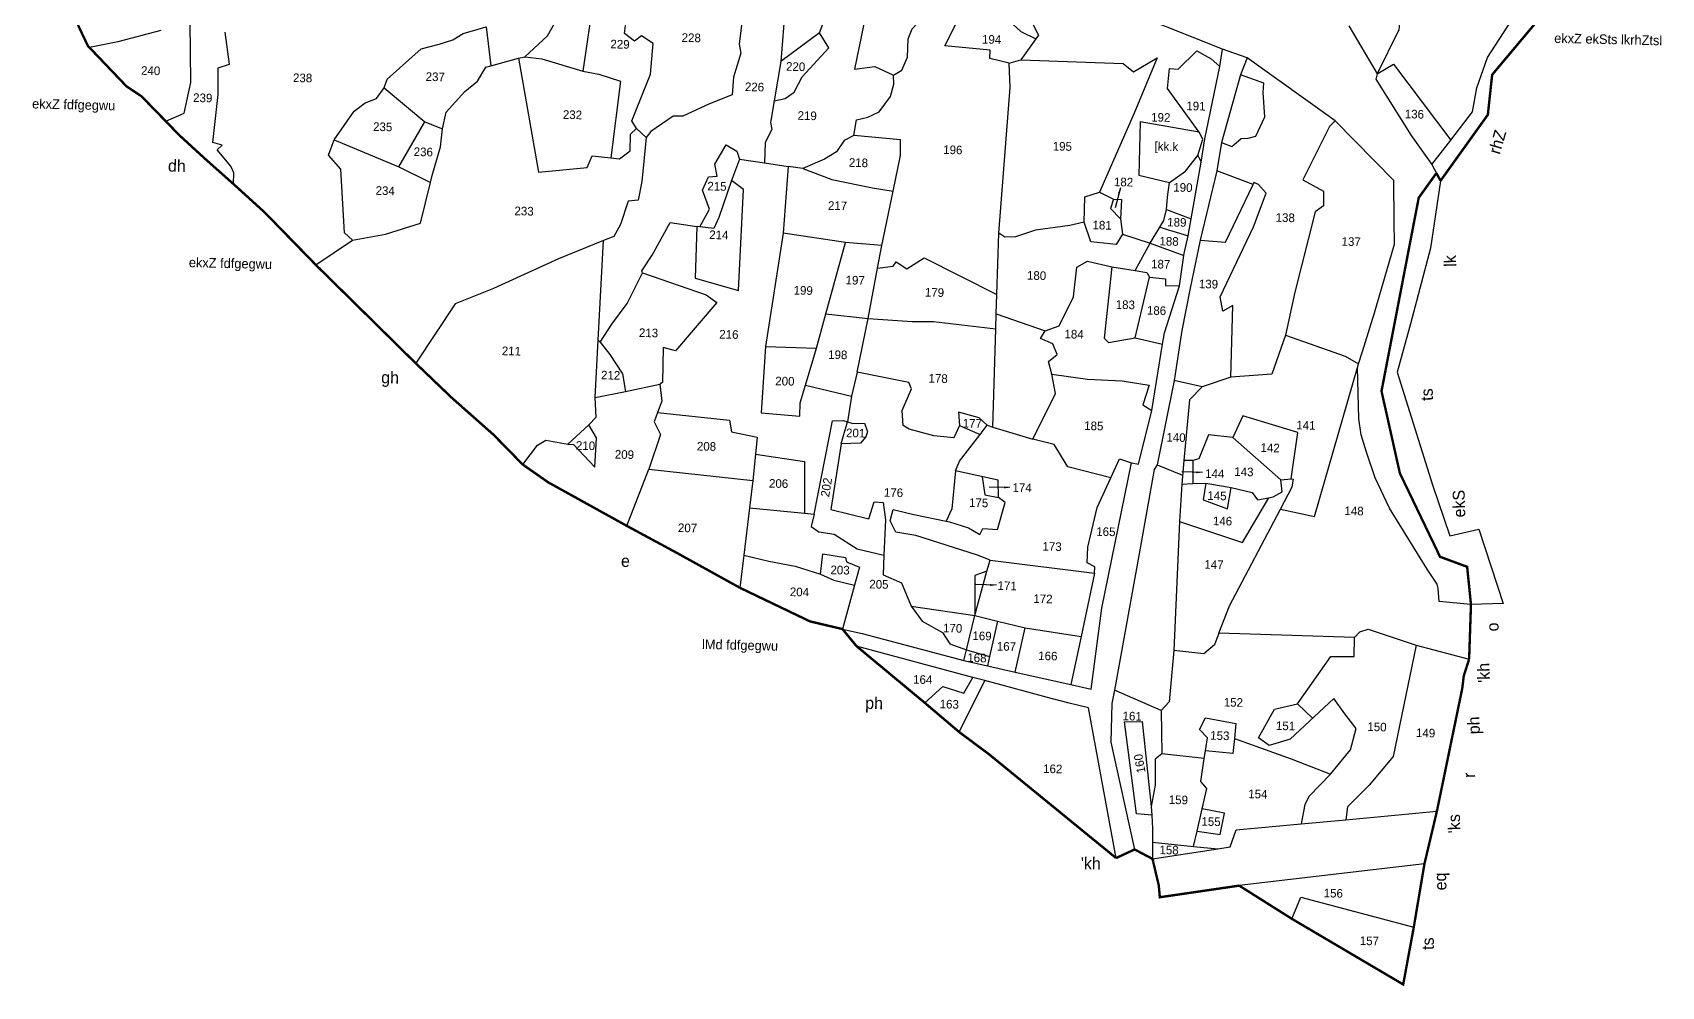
# Model space of a CAD drawing. Header units: feet. Extents: x 275707 to 617069, y 187394 to 2073741.
# Drawn here: x 275775 to 277169, y 2071709 to 2072525 of the extents above; entities that cross this region are included whole.
import ezdxf
from ezdxf.enums import TextEntityAlignment as Align

# ---------------------------------------------------------------- set-up
doc = ezdxf.new("R2010")
doc.units = ezdxf.units.FT
doc.header["$LTSCALE"] = 0.3
doc.header["$MEASUREMENT"] = 0
doc.linetypes.add('DASHDOT', pattern=[1, 0.5, -0.25, 0, -0.25])
for name, color, linetype in [('OFF', 1, 'Continuous'), ('POLY_PARCEL', 6, 'Continuous'), ('POLY_ROAD', 30, 'Continuous'), ('POLY_WATER', 4, 'Continuous'), ('SYM_ARROW', 1, 'Continuous'), ('TEXT_MAPIN', 7, 'Continuous'), ('TEXT_MAPOUT', 7, 'Continuous'), ('TEXT_PARCEL', 7, 'Continuous'), ('V_BOUND_LINE', 7, 'Continuous'), ('V_BOUND_STREAM_LINE', 7, 'DASHDOT')]:
    doc.layers.add(name, color=color, linetype=linetype)
doc.styles.get("Standard").update_dxf_attribs({"font": 'simplex.shx'})
doc.styles.add('TEXT_MAP', font='', dxfattribs={"height": 1.8})
doc.styles.get('TEXT_MAP').set_extended_font_data('Kruti Dev 050')
doc.dimstyles.get("Standard").update_dxf_attribs({"dimtxt": 0.18, "dimasz": 0.18, "dimexe": 0.18, "dimexo": 0.0625, "dimgap": 0.09, "dimtad": 0, "dimtih": 1, "dimtoh": 1, "dimdec": 4, "dimzin": 0, "dimdsep": 46, "dimtxsty": 'Standard', "dimcen": 0.09, "dimadec": 0, "dimazin": 0, "dimtfac": 1, "dimtdec": 4, "dimtofl": 0, "dimtmove": 0, "dimatfit": 3, "dimfxl": 0, "dimtolj": 1, "dimtzin": 0, "dimarcsym": 0})

# ---------------------------------------------------------------- blocks, each defined once
blk = doc.blocks.new('TEXTARROW')
blk.add_leader([(0.04, -0.01), (8.68, -0.01)], dimstyle='Standard', override={"dimtxt": 2.5, "dimasz": 2.5, "dimexe": 1.25, "dimexo": 0.625, "dimgap": 0.625, "dimtad": 1, "dimtih": 0, "dimtoh": 0, "dimzin": 8, "dimcen": 2.5, "dimtofl": 1})
blk = doc.blocks.new('m')
at = {"layer": 'OFF'}
for points in [[(276487.43, 2072791.29), (276488.46, 2072789.51)], [(276499.04, 2072715.28), (276504.49, 2072699.86)]]:
    blk.add_lwpolyline(points, dxfattribs=at)
at = {"layer": 'POLY_PARCEL'}
for points in [[(276497.69, 2072859.84), (276496.09, 2072857.24), (276480, 2072820.71), (276479.89, 2072819.25), (276475.57, 2072809.96)], [(276313.18, 2072836.19), (276309.51, 2072806.69)], [(276344.26, 2072832.38), (276343.3, 2072825.54), (276342.08, 2072813.08), (276342.45, 2072811.21), (276341.01, 2072806.18)], [(276352.87, 2072834.51), (276352.91, 2072830.4), (276351.47, 2072821.13), (276350.83, 2072809.65)], [(276358.77, 2072815.83), (276363.04, 2072827.84), (276369.64, 2072826.83), (276366.29, 2072808.43), (276370.55, 2072809.07), (276374.46, 2072807.35)], [(276404.08, 2072825.83), (276403.09, 2072819.22), (276404.62, 2072816.45), (276404.07, 2072815.65)], [(276374.46, 2072807.35), (276376.16, 2072808.47), (276377.33, 2072811.19), (276377.39, 2072815.07), (276378.19, 2072817.13), (276381.33, 2072820.7), (276382.6, 2072821.67)], [(276297.34, 2072809.45), (276301.93, 2072813.89), (276303.67, 2072817.2), (276303.58, 2072818.88)], [(276398.63, 2072810.46), (276394.53, 2072811.35), (276394.6, 2072813.03), (276385.04, 2072813.76), (276387.81, 2072819.45)], [(276387.81, 2072819.45), (276392.05, 2072820.1), (276396.86, 2072819.67), (276398.47, 2072819.23), (276400.88, 2072817.11), (276404.07, 2072815.65)], [(276222.53, 2072794.26), (276226.38, 2072796.04), (276227.6, 2072802.46), (276227.14, 2072815.07)], [(276268.03, 2072802.27), (276268.62, 2072804.07), (276275.57, 2072810.6), (276279.32, 2072811.66), (276282.2, 2072812.62), (276284.31, 2072814.03), (276289.11, 2072815.54), (276290.27, 2072807.41)], [(276320.97, 2072794.98), (276320, 2072796.6), (276323.64, 2072806.43), (276324.07, 2072812.84), (276321.6, 2072814.35), (276320.16, 2072813.2), (276318.05, 2072814.75), (276318.22, 2072816.48)], [(276349.63, 2072801.46), (276351.95, 2072801.98), (276353.76, 2072803.31), (276355.41, 2072806.56), (276360.85, 2072812.79), (276358.77, 2072815.83)], [(276358.77, 2072815.83), (276350.83, 2072809.65)], [(276404.07, 2072815.65), (276401.04, 2072811.2)], [(276221.08, 2072813.17), (276212.13, 2072810.57), (276206.22, 2072809.29)], [(276237, 2072781.44), (276237.02, 2072783.81), (276236.38, 2072785.16), (276233.4, 2072788.48), (276234.45, 2072789.53), (276232.46, 2072790), (276233.4, 2072800.1), (276233.28, 2072805.62), (276235.61, 2072806.44), (276234.54, 2072813.15)], [(276398.63, 2072810.46), (276401.04, 2072811.2)], [(276401.04, 2072811.2), (276422.44, 2072810.9), (276424.63, 2072809.23), (276429.52, 2072812.29), (276424.99, 2072800.61), (276418.12, 2072783.93)], [(276438.66, 2072796.93), (276431.83, 2072805.91), (276432.18, 2072810.13), (276433.97, 2072809.98), (276437.75, 2072813.92), (276440.78, 2072812.33), (276442.64, 2072810.76)], [(276475.57, 2072809.96), (276478.95, 2072812.06), (276491.28, 2072796.48)], [(276290.27, 2072807.41), (276296, 2072809.13)], [(276296, 2072809.13), (276297.34, 2072809.45)], [(276296, 2072809.13), (276300.72, 2072785.42), (276310.9, 2072786.63), (276311.89, 2072789.09), (276315.77, 2072788.73)], [(276297.34, 2072809.45), (276300.87, 2072809.1), (276309.51, 2072806.69)], [(276350.83, 2072809.65), (276349.63, 2072801.46)], [(276397.24, 2072774.89), (276398.92, 2072805.35), (276398.63, 2072810.46)], [(276443.41, 2072794.88), (276445.54, 2072794.08), (276447.47, 2072795.84), (276448.91, 2072795.9), (276450.51, 2072796.34), (276452.28, 2072800.48), (276451.83, 2072805.56), (276451.94, 2072807.49), (276447.05, 2072809.1)], [(276280.45, 2072793.98), (276281.15, 2072797.48), (276284.95, 2072801.92), (276287.51, 2072804.08), (276289.17, 2072807.08), (276290.27, 2072807.41)], [(276309.51, 2072806.69), (276312.86, 2072806.16), (276317.45, 2072804.81), (276315.77, 2072788.73)], [(276341.01, 2072806.18), (276340.85, 2072802.5), (276336.16, 2072800.48), (276330.62, 2072797.76), (276328.59, 2072797.76), (276324.01, 2072794.4), (276323.07, 2072793.12)], [(276366.5, 2072794.58), (276366.99, 2072797.86), (276369.34, 2072798.46), (276371.63, 2072799.63), (276373.98, 2072802.93), (276374.56, 2072805.49), (276374.46, 2072807.35)], [(276257.84, 2072791.13), (276261.92, 2072797.24), (276264.14, 2072799.04), (276266.48, 2072800), (276268.03, 2072802.27)], [(276268.03, 2072802.27), (276276.72, 2072795.38)], [(276349.63, 2072801.46), (276348.96, 2072796.92), (276349.28, 2072795.43), (276348, 2072792.71), (276347.92, 2072788.45)], [(276438.66, 2072796.93), (276426.27, 2072798.82), (276426.27, 2072787.67), (276432.73, 2072786.26)], [(276467.07, 2072799.98), (276465.91, 2072798.73), (276460.58, 2072787.49), (276464.94, 2072785.23), (276465, 2072782.13), (276463.29, 2072780.87), (276459.41, 2072763.94), (276457.7, 2072754.94)], [(276271.51, 2072785.86), (276276.72, 2072795.38)], [(276276.72, 2072795.38), (276280.45, 2072793.98)], [(276278.19, 2072782.68), (276278.52, 2072784.18), (276280.1, 2072790.19), (276280.45, 2072793.98)], [(276315.77, 2072788.73), (276317.56, 2072788.56), (276319.8, 2072790.32), (276319.8, 2072793.76), (276320.97, 2072794.98)], [(276320.97, 2072794.98), (276323.07, 2072793.12)], [(276366.5, 2072794.58), (276364.46, 2072793.45), (276362.9, 2072791.06), (276360.43, 2072789.5), (276355.99, 2072787.46)], [(276374.97, 2072783.15), (276376.32, 2072790.63), (276376.24, 2072793.88), (276366.5, 2072794.58)], [(276438.46, 2072792.07), (276439.43, 2072795.5)], [(276439.43, 2072795.5), (276438.66, 2072796.93)], [(276262.16, 2072770.31), (276260.48, 2072771.78), (276259.4, 2072785.08), (276256.7, 2072787.96), (276257.84, 2072791.13)], [(276257.84, 2072791.13), (276271.51, 2072785.86)], [(276323.07, 2072793.12), (276322.37, 2072783.92), (276321.67, 2072780.01), (276319.62, 2072779.78), (276318.1, 2072774.88), (276316.76, 2072772.31), (276314.64, 2072771.39)], [(276334.75, 2072774.75), (276336.67, 2072778.49), (276335.12, 2072782.44), (276336.32, 2072785.26), (276338.08, 2072785.4), (276337.52, 2072787.94), (276339.85, 2072792.03), (276342.11, 2072790.76), (276342.67, 2072789.07)], [(276432.73, 2072786.26), (276435.98, 2072788.7), (276438.46, 2072792.07)], [(276438.46, 2072792.07), (276439.21, 2072790.7)], [(276342.67, 2072789.07), (276341.12, 2072784.55)], [(276342.67, 2072789.07), (276347.92, 2072788.45)], [(276347.92, 2072788.45), (276352.86, 2072787.81)], [(276352.86, 2072787.81), (276352.16, 2072773.85)], [(276355.99, 2072787.46), (276352.86, 2072787.81)], [(276355.99, 2072787.46), (276362.06, 2072785.27), (276370.6, 2072783.72), (276374.97, 2072783.15)], [(276450.18, 2072786.24), (276442.57, 2072788.93)], [(276271.51, 2072785.86), (276278.19, 2072782.68)], [(276334.06, 2072774.82), (276333.99, 2072764.02), (276343.1, 2072761.62), (276343.66, 2072782.72), (276341.12, 2072784.55)], [(276341.12, 2072784.55), (276338.65, 2072776.79), (276337.66, 2072774.46), (276334.75, 2072774.75)], [(276415.06, 2072777.59), (276415.06, 2072782.84), (276418.12, 2072783.93)], [(276418.12, 2072783.93), (276421.05, 2072782.55)], [(276432.23, 2072780.62), (276432.35, 2072783.18), (276432.73, 2072786.26)], [(276439.41, 2072774.39), (276444.71, 2072774.05), (276450.18, 2072786.24)], [(276446.48, 2072745.85), (276446.53, 2072760.89), (276444.48, 2072759.62), (276443.82, 2072762.65), (276450.46, 2072777.42), (276452.94, 2072784.49), (276451.29, 2072786.31)], [(276451.29, 2072786.31), (276450.35, 2072786.7), (276450.18, 2072786.24)], [(276262.16, 2072770.31), (276269.05, 2072771.71), (276276.29, 2072774.16), (276278.19, 2072782.68)], [(276372.85, 2072771.75), (276374.97, 2072783.15)], [(276421.05, 2072782.55), (276420.48, 2072780.53), (276422.65, 2072778.46)], [(276421.05, 2072782.55), (276422.72, 2072782.48), (276422.65, 2072778.46)], [(276430.86, 2072776.88), (276431.68, 2072778.31), (276432.23, 2072780.62)], [(276432.23, 2072780.62), (276437.37, 2072778.76)], [(276415.06, 2072777.59), (276412.06, 2072776.78), (276404.91, 2072775.69), (276400.75, 2072774.16), (276398.56, 2072774.08), (276397.24, 2072774.89)], [(276423.09, 2072775.25), (276421.85, 2072773.06), (276416.52, 2072773.5), (276415.06, 2072777.59)], [(276422.65, 2072778.46), (276423.09, 2072775.25)], [(276322.93, 2072764.83), (276322.77, 2072765.29), (276324.88, 2072768.61), (276328.48, 2072775.52), (276334.06, 2072774.82)], [(276334.75, 2072774.75), (276334.06, 2072774.82)], [(276352.16, 2072773.85), (276349.05, 2072750.04)], [(276365.22, 2072772.19), (276352.16, 2072773.85)], [(276397.12, 2072762.05), (276397.24, 2072774.89)], [(276423.09, 2072775.25), (276428.93, 2072773.53)], [(276425.92, 2072767.7), (276428.93, 2072773.53)], [(276428.93, 2072773.53), (276430.86, 2072776.88)], [(276428.93, 2072773.53), (276436.06, 2072771.05)], [(276430.86, 2072776.88), (276436.84, 2072775.23)], [(276254.63, 2072764.92), (276262.16, 2072770.31)], [(276314.64, 2072771.39), (276305.35, 2072767.38), (276291.86, 2072760.84), (276283.92, 2072757.46), (276275.97, 2072744.86)], [(276314.03, 2072750.58), (276314.64, 2072771.39)], [(276361.5, 2072757.19), (276365.22, 2072772.19)], [(276372.85, 2072771.75), (276365.22, 2072772.19)], [(276372.08, 2072766.97), (276372.85, 2072771.75)], [(276370.38, 2072756.37), (276372.08, 2072766.97)], [(276372.08, 2072766.97), (276375.33, 2072767.43), (276375.93, 2072768.4), (276378.22, 2072766.95), (276381.77, 2072769.36), (276397.12, 2072762.05)], [(276407.45, 2072754.64), (276410.34, 2072755.76), (276413.15, 2072761.91), (276413.74, 2072768.13), (276415.91, 2072769.44), (276421.08, 2072768.4)], [(276421.08, 2072768.4), (276419.77, 2072753.4), (276420.69, 2072752.55), (276426.26, 2072753.66)], [(276421.08, 2072768.4), (276425.92, 2072767.7)], [(276425.92, 2072767.7), (276428.42, 2072767.35), (276428.95, 2072766.37)], [(276314.4, 2072750.15), (276316.82, 2072753.97), (276319.86, 2072758.35), (276322.93, 2072764.83)], [(276322.93, 2072764.83), (276336.38, 2072760.53), (276338.63, 2072758.98), (276330.23, 2072748.68), (276327.62, 2072749.32), (276327.69, 2072742.05), (276327.14, 2072741.69)], [(276426.26, 2072753.66), (276428.95, 2072766.37)], [(276428.95, 2072766.37), (276432.35, 2072766.1), (276432.35, 2072764.73), (276435.28, 2072764.75)], [(276397.09, 2072757.99), (276397.12, 2072762.05)], [(276359.7, 2072749.93), (276361.5, 2072757.19)], [(276361.5, 2072757.19), (276370.38, 2072756.37)], [(276397.07, 2072754.86), (276397.09, 2072757.99)], [(276397.09, 2072757.99), (276407.45, 2072754.64)], [(276368.33, 2072745.12), (276370.38, 2072756.37)], [(276370.38, 2072756.37), (276379.54, 2072756.01), (276384, 2072756.07), (276397.07, 2072754.86)], [(276396.92, 2072734.32), (276397.07, 2072754.86)], [(276409.03, 2072745.64), (276408.24, 2072748.29), (276410.01, 2072749.8), (276409.09, 2072751.96), (276406.47, 2072753.07), (276407.45, 2072754.64)], [(276426.26, 2072753.66), (276431.98, 2072752.44)], [(276457.7, 2072754.94), (276455.04, 2072746.73), (276446.48, 2072745.85)], [(276457.7, 2072754.94), (276470.23, 2072750.82), (276473.06, 2072749.27)], [(276313.68, 2072738.6), (276314.03, 2072750.58)], [(276314.03, 2072750.58), (276314.4, 2072750.15)], [(276314.4, 2072750.15), (276316.54, 2072747.62), (276319.22, 2072743.67), (276319.98, 2072739.98)], [(276349.05, 2072750.04), (276348.41, 2072736.17), (276356.53, 2072735.68), (276356.53, 2072738.43), (276357.55, 2072742.13)], [(276349.05, 2072750.04), (276359.7, 2072749.93)], [(276357.55, 2072742.13), (276359.7, 2072749.93)], [(276457.51, 2072718.52), (276464.64, 2072717.2), (276472.87, 2072748.53)], [(276368.33, 2072745.12), (276367.21, 2072740.06)], [(276389.98, 2072734.48), (276388.83, 2072731.89), (276384.68, 2072732.18), (276379.44, 2072733.44), (276378.18, 2072734.19), (276377.89, 2072737.35), (276379.73, 2072741.9), (276379.16, 2072743.22), (276368.33, 2072745.12)], [(276405.36, 2072731.95), (276409.88, 2072741.65), (276409.03, 2072745.64)], [(276409.03, 2072745.64), (276416.5, 2072744.79), (276423.77, 2072744.59), (276429.41, 2072743.81), (276428.16, 2072739.68), (276430.09, 2072738.57)], [(276440.52, 2072743.7), (276434.65, 2072744.94)], [(276440.52, 2072743.7), (276437.93, 2072740.97), (276437.04, 2072728.24)], [(276446.48, 2072745.85), (276440.52, 2072743.7)], [(276313.68, 2072738.6), (276319.98, 2072739.98)], [(276319.98, 2072739.98), (276327.14, 2072741.69)], [(276327.14, 2072741.69), (276327.58, 2072738.13), (276326.78, 2072735.71)], [(276357.55, 2072742.13), (276367.21, 2072740.06)], [(276367.21, 2072740.06), (276366.51, 2072734.7)], [(276312.49, 2072732.82), (276313.99, 2072734.48), (276313.68, 2072738.6)], [(276395.73, 2072734.65), (276394.01, 2072736.15), (276389.69, 2072737.24), (276389.98, 2072734.48)], [(276459.57, 2072724.91), (276460.76, 2072734.66), (276449.14, 2072737.83), (276447.14, 2072733.31)], [(276312.49, 2072732.82), (276308.19, 2072728.72)], [(276308.19, 2072728.72), (276309.35, 2072728.62), (276313.89, 2072724.04), (276314.1, 2072730.17), (276312.49, 2072732.82)], [(276326.78, 2072735.71), (276326.12, 2072733.75), (276327.48, 2072731.13), (276325.2, 2072723.88)], [(276326.78, 2072735.71), (276341.87, 2072734.48), (276342.34, 2072732.08), (276347.73, 2072731.09), (276347.46, 2072727.48)], [(276360.03, 2072715.26), (276363.38, 2072734.83), (276365.63, 2072734.93), (276366.51, 2072734.7)], [(276365.32, 2072730.07), (276366.51, 2072734.7)], [(276366.51, 2072734.7), (276367.62, 2072734.41), (276370.12, 2072734.51), (276370.75, 2072732.69), (276370.44, 2072731.64), (276369.34, 2072730.33), (276365.32, 2072730.07)], [(276389.34, 2072724.95), (276390.15, 2072727), (276394.32, 2072732.72)], [(276389.98, 2072734.48), (276394.32, 2072732.72)], [(276394.32, 2072732.72), (276395.73, 2072734.65)], [(276395.73, 2072734.65), (276396.92, 2072734.32)], [(276396.92, 2072734.32), (276405.36, 2072731.95)], [(276447.14, 2072733.31), (276442.05, 2072733.69), (276440.13, 2072728.64), (276438.95, 2072728.3)], [(276457.38, 2072724.69), (276447.14, 2072733.31)], [(276298.82, 2072724.22), (276301.81, 2072728.36), (276303.56, 2072729.41), (276308.19, 2072728.72)], [(276365.32, 2072730.07), (276363.49, 2072716.28), (276371.44, 2072714.51), (276372.48, 2072718.1), (276374.38, 2072718.01), (276374.94, 2072714.43), (276374.74, 2072706.99)], [(276421.86, 2072724.3), (276412.83, 2072726.39), (276409.88, 2072730.97), (276405.36, 2072731.95)], [(276347.46, 2072727.48), (276347.04, 2072721.99)], [(276347.46, 2072727.48), (276357.73, 2072726.22), (276357.98, 2072715.41)], [(276421.86, 2072724.3), (276423.57, 2072728.25), (276426.09, 2072727.47)], [(276431.5, 2072727.23), (276436.83, 2072725.17)], [(276437.04, 2072728.24), (276436.7, 2072723.31)], [(276438.95, 2072728.3), (276437.04, 2072728.24)], [(276438.95, 2072728.3), (276439.04, 2072723.46)], [(276320.9, 2072711.89), (276325.2, 2072723.88)], [(276325.2, 2072723.88), (276347.04, 2072721.99)], [(276389.34, 2072724.95), (276388.77, 2072717.01), (276387.67, 2072714.42)], [(276387.67, 2072714.42), (276388.31, 2072714.31), (276392.34, 2072713.1), (276394.75, 2072711.78), (276395.33, 2072713.05), (276398.38, 2072712.93), (276399.88, 2072718.63), (276398.44, 2072719.6), (276398.32, 2072723.23), (276389.34, 2072724.95)], [(276394.97, 2072723.87), (276395.58, 2072720.12), (276398.44, 2072719.6)], [(276418.92, 2072704.29), (276418.92, 2072705.59), (276417.35, 2072706.37), (276417.35, 2072709.65), (276419.12, 2072717.97), (276421.86, 2072724.3)], [(276436.7, 2072723.31), (276436.43, 2072715.49)], [(276436.7, 2072723.31), (276439.04, 2072723.46)], [(276439.04, 2072723.46), (276441.72, 2072723.64)], [(276441.72, 2072723.64), (276441.26, 2072720.11), (276446.41, 2072718.36), (276447.08, 2072722.86)], [(276441.72, 2072723.64), (276447.08, 2072722.86)], [(276447.08, 2072722.86), (276451.49, 2072721.86), (276452.62, 2072720.41), (276454.98, 2072720.83)], [(276454.98, 2072720.83), (276455.92, 2072721.07), (276457.77, 2072722.19), (276457.38, 2072724.69)], [(276457.38, 2072724.69), (276459.57, 2072724.91)], [(276457.51, 2072718.52), (276459.84, 2072723.29), (276460.06, 2072724.88)], [(276459.57, 2072724.91), (276460.06, 2072724.88)], [(276347.04, 2072721.99), (276346.48, 2072716.26)], [(276436.43, 2072715.49), (276449.71, 2072711.4), (276454.98, 2072720.83)], [(276346.48, 2072716.26), (276345.52, 2072706.35)], [(276346.48, 2072716.26), (276357.98, 2072715.41)], [(276396.99, 2072706.49), (276394.35, 2072707.47), (276381.34, 2072711.26), (276377.14, 2072711.89), (276375.93, 2072714.2), (276376.51, 2072716.61), (276380.82, 2072715.63), (276387.67, 2072714.42)], [(276445.16, 2072692.33), (276447.27, 2072698.12), (276457.51, 2072718.52)], [(276357.98, 2072715.41), (276360.03, 2072715.26)], [(276360.03, 2072715.26), (276359.45, 2072712.66), (276361.04, 2072711.57), (276364.26, 2072711.16), (276369.14, 2072708.24), (276374.74, 2072706.99)], [(276436.43, 2072715.49), (276435.83, 2072688.46)], [(276345.52, 2072706.35), (276344.85, 2072699.49)], [(276345.52, 2072706.35), (276350.77, 2072705.17), (276356.29, 2072704.26), (276361.62, 2072702.71)], [(276361.62, 2072702.71), (276361.99, 2072706.98), (276366.77, 2072706.34), (276366.96, 2072705.46), (276369.76, 2072704.41), (276368.77, 2072700.58)], [(276374.74, 2072706.99), (276374.69, 2072702.91), (276378.62, 2072701.3), (276380.7, 2072696.48)], [(276396.4, 2072704.13), (276396.99, 2072706.49)], [(276396.99, 2072706.49), (276418.92, 2072704.29)], [(276361.62, 2072702.71), (276364.41, 2072701.53), (276368.77, 2072700.58)], [(276396.4, 2072704.13), (276393.9, 2072703.22), (276394.07, 2072694.83)], [(276394.07, 2072694.83), (276396.4, 2072704.13)], [(276418.92, 2072704.29), (276416.4, 2072690.93)], [(276368.77, 2072700.58), (276366.47, 2072691.37)], [(276380.7, 2072696.48), (276394.07, 2072694.83)], [(276380.7, 2072696.48), (276383.09, 2072693.38), (276387.38, 2072691.12), (276388.98, 2072688.8), (276392.5, 2072687.63)], [(276392.5, 2072687.63), (276394.07, 2072694.83)], [(276394.07, 2072694.83), (276398.85, 2072693.79)], [(276398.85, 2072693.79), (276397.37, 2072686.33)], [(276398.85, 2072693.79), (276404.67, 2072692.53)], [(276402.79, 2072683.2), (276404.67, 2072692.53)], [(276404.67, 2072692.53), (276416.4, 2072690.93)], [(276445.16, 2072692.33), (276444.33, 2072689.87), (276442.16, 2072687.92), (276435.83, 2072688.46)], [(276473.58, 2072692.04), (276445.16, 2072692.33)], [(276469.2, 2072663.38), (276473.29, 2072668.57), (276474.38, 2072673.07), (276471.91, 2072676.05), (276469.51, 2072679.25), (276460.64, 2072670.53), (276456.27, 2072669.07), (276453.95, 2072670.67), (276457.22, 2072676.71), (276461.95, 2072677.94), (276468.71, 2072687.97), (276473.58, 2072688.12), (276473.58, 2072692.04)], [(276473.58, 2072692.04), (276474.67, 2072693.28), (276476.42, 2072693.86), (276486.48, 2072690.75)], [(276416.4, 2072690.93), (276414.46, 2072680.87)], [(276435.83, 2072688.46), (276435.16, 2072677.74), (276433.49, 2072675.85)], [(276486.48, 2072690.75), (276482.26, 2072667.39), (276477.32, 2072661.28), (276472.95, 2072656.63), (276472.63, 2072653.95)], [(276486.48, 2072690.75), (276497.64, 2072688.12)], [(276392.01, 2072685.35), (276392.5, 2072687.63)], [(276392.5, 2072687.63), (276397.37, 2072686.33)], [(276397.37, 2072686.33), (276396.98, 2072684.36)], [(276384.05, 2072676.34), (276387.71, 2072679.88), (276392.18, 2072678.55), (276393.94, 2072681.89)], [(276391.4, 2072670.39), (276396.46, 2072681.27)], [(276433.49, 2072675.85), (276423.64, 2072679.9)], [(276433.49, 2072675.85), (276433.85, 2072666.83)], [(276465.2, 2072675.02), (276461.95, 2072677.94)], [(276432.03, 2072653.94), (276428.83, 2072654.14), (276425.92, 2072673.33), (276429.55, 2072673.48), (276431.88, 2072655.74)], [(276442.95, 2072667.64), (276443.3, 2072670.42), (276441.63, 2072672.1), (276442.79, 2072674.57), (276449.19, 2072673.55), (276448.94, 2072670.36)], [(276448.94, 2072670.36), (276448.68, 2072667.23), (276442.95, 2072667.64)], [(276448.94, 2072670.36), (276460.91, 2072666.43), (276469.2, 2072663.38)], [(276433.85, 2072666.83), (276432.46, 2072665.7), (276432.61, 2072660.25), (276431.88, 2072655.74)], [(276442.75, 2072666.06), (276433.85, 2072666.83)], [(276442.57, 2072655.55), (276443.45, 2072659.81), (276442.14, 2072661.27), (276442.75, 2072666.06)], [(276442.75, 2072666.06), (276442.95, 2072667.64)], [(276469.2, 2072663.38), (276464.84, 2072658.72), (276463.96, 2072656.91), (276463.33, 2072652.88)], [(276431.88, 2072655.74), (276432.03, 2072653.94)], [(276441.59, 2072650.81), (276446.44, 2072650.22), (276447.24, 2072654.73), (276442.57, 2072655.55)], [(276441.59, 2072650.81), (276442.57, 2072655.55)], [(276432.03, 2072653.94), (276432.25, 2072651.16), (276432.31, 2072648.32)], [(276432.31, 2072648.32), (276432.4, 2072644.83)], [(276432.31, 2072648.32), (276440.94, 2072647.64)], [(276440.94, 2072647.64), (276441.59, 2072650.81)], [(276440.94, 2072647.64), (276445.98, 2072647.24)], [(276461.84, 2072632.97), (276463.57, 2072637.55), (276487.36, 2072631.84)]]:
    blk.add_lwpolyline(points, dxfattribs=at)
at = {"layer": 'POLY_ROAD'}
for points in [[(276491.28, 2072796.48), (276495.73, 2072802.48), (276496.49, 2072807.55), (276498.58, 2072813.93), (276503.45, 2072821.76), (276512.22, 2072840.91), (276511.99, 2072845.49), (276516.88, 2072854.82)], [(276442.64, 2072810.76), (276443.16, 2072814.36)], [(276448.37, 2072812.7), (276447.05, 2072809.1)], [(276439.21, 2072790.7), (276439.91, 2072795.56), (276442.64, 2072810.76)], [(276447.05, 2072809.1), (276443.41, 2072794.88)], [(276443.41, 2072794.88), (276442.57, 2072788.93)], [(276487.43, 2072791.29), (276491.28, 2072796.48)], [(276437.37, 2072778.76), (276439.21, 2072790.7)], [(276442.57, 2072788.93), (276439.41, 2072774.39)], [(276436.84, 2072775.23), (276437.37, 2072778.76)], [(276439.41, 2072774.39), (276437.52, 2072764.31), (276435.98, 2072755.42), (276434.65, 2072744.94)], [(276436.06, 2072771.05), (276436.12, 2072771.51), (276436.84, 2072775.23)], [(276435.28, 2072764.75), (276436.06, 2072771.05)], [(276431.98, 2072752.44), (276432.41, 2072754.86), (276435.28, 2072764.75)], [(276430.09, 2072738.57), (276431.98, 2072752.44)], [(276434.65, 2072744.94), (276431.5, 2072727.23), (276430.87, 2072726.25), (276428.34, 2072709.68), (276423.64, 2072679.9)], [(276426.09, 2072727.47), (276427.56, 2072727.26), (276430.09, 2072738.57)], [(276414.46, 2072680.87), (276418.73, 2072680.02), (276420.62, 2072696.96), (276426.09, 2072727.47)], [(276366.47, 2072691.37), (276370.64, 2072690.53), (276392.01, 2072685.35)], [(276393.94, 2072681.89), (276369.48, 2072687.88)], [(276392.01, 2072685.35), (276396.98, 2072684.36)], [(276396.46, 2072681.27), (276393.94, 2072681.89)], [(276396.98, 2072684.36), (276402.79, 2072683.2)], [(276402.79, 2072683.2), (276414.46, 2072680.87)], [(276424.79, 2072644.83), (276418.32, 2072676.06), (276414.25, 2072677), (276410.47, 2072677.84), (276396.46, 2072681.27)], [(276423.64, 2072679.9), (276423.15, 2072677.13), (276423.15, 2072669.01), (276428.62, 2072646.72)], [(276472.63, 2072653.95), (276491.63, 2072656.14)], [(276445.98, 2072647.24), (276448.55, 2072647.7), (276449.74, 2072651.34), (276463.33, 2072652.88)], [(276463.33, 2072652.88), (276472.63, 2072653.95)], [(276432.4, 2072644.83), (276445.98, 2072647.24)], [(276489.29, 2072645.14), (276450.66, 2072639.66), (276450.66, 2072639.66)]]:
    blk.add_lwpolyline(points, dxfattribs=at)
at = {"layer": 'POLY_WATER'}
for points in [[(276443.16, 2072814.36), (276424.9, 2072821.13), (276413.07, 2072823.33), (276404.08, 2072825.83)], [(276469.46, 2072819.9), (276475.57, 2072809.96)], [(276448.37, 2072812.7), (276443.16, 2072814.36)], [(276467.07, 2072799.98), (276448.37, 2072812.7)], [(276475.57, 2072809.96), (276475.31, 2072808.83), (276483.02, 2072797.26), (276487.43, 2072791.29)], [(276473.06, 2072749.27), (276473.85, 2072751.91), (276476.17, 2072760.03), (276480.06, 2072774.5), (276479.83, 2072779.37), (276479.6, 2072787.75), (276467.07, 2072799.98)], [(276489.36, 2072787.94), (276487.55, 2072773.8), (276483.78, 2072757.86), (276481.22, 2072747.73), (276489.17, 2072724.37), (276493.01, 2072713.77), (276499.04, 2072715.28)], [(276472.87, 2072748.53), (276473.06, 2072749.27)], [(276497.76, 2072699.53), (276491.09, 2072699.97), (276490.86, 2072702.7), (276490.57, 2072703.63), (276488.42, 2072706.7), (276480.25, 2072719.28), (276477.1, 2072725.56), (276475.19, 2072730.84), (276473.97, 2072734.43), (276473.39, 2072737.79), (276472.87, 2072748.53)], [(276504.49, 2072699.86), (276497.76, 2072699.53)]]:
    blk.add_lwpolyline(points, dxfattribs=at)
at = {"layer": 'V_BOUND_LINE', "const_width": 0.5}
for points in [[(276511.76, 2072825.48), (276499.64, 2072810.35), (276498.93, 2072801.97), (276489.36, 2072787.94)], [(276206.22, 2072809.29), (276205.92, 2072809.58), (276204.14, 2072813.09), (276199.27, 2072823.61), (276199.29, 2072824.36)], [(276222.53, 2072794.26), (276217.33, 2072799.35), (276214.17, 2072801.34), (276206.22, 2072809.29)], [(276237, 2072781.44), (276230.8, 2072786.7), (276225.43, 2072791.4), (276222.53, 2072794.26)], [(276254.63, 2072764.92), (276243.7, 2072775.63), (276237, 2072781.44)], [(276275.97, 2072744.86), (276254.63, 2072764.92)], [(276298.82, 2072724.22), (276292.57, 2072730.31), (276283.61, 2072737.88), (276275.97, 2072744.86)], [(276320.9, 2072711.89), (276304.27, 2072720.6), (276298.82, 2072724.22)], [(276344.85, 2072699.49), (276331.78, 2072706.33), (276320.9, 2072711.89)], [(276366.47, 2072691.37), (276359.66, 2072692.81), (276344.85, 2072699.49)], [(276497.76, 2072699.53), (276497.64, 2072688.12)], [(276369.48, 2072687.88), (276366.47, 2072691.37)], [(276497.64, 2072688.12), (276496.6, 2072684.57), (276496.34, 2072681.92), (276491.63, 2072656.14)], [(276384.05, 2072676.34), (276369.48, 2072687.88)], [(276391.4, 2072670.39), (276384.05, 2072676.34)], [(276424.79, 2072644.83), (276397.74, 2072665.89), (276391.4, 2072670.39)], [(276491.63, 2072656.14), (276489.29, 2072645.14)], [(276424.79, 2072644.83), (276428.62, 2072646.72)], [(276428.62, 2072646.72), (276432.4, 2072644.83)], [(276450.66, 2072639.66), (276434.12, 2072636.85), (276433.84, 2072639.32), (276432.4, 2072644.83)], [(276489.29, 2072645.14), (276487.36, 2072631.84)], [(276461.84, 2072632.97), (276450.66, 2072639.66)], [(276487.36, 2072631.84), (276485.42, 2072619.8), (276461.84, 2072632.97)]]:
    blk.add_lwpolyline(points, dxfattribs=at)
at = {"layer": 'V_BOUND_STREAM_LINE', "ltscale": 10, "const_width": 0.5, "flags": 128}
for points in [[(276488.46, 2072789.51), (276484.88, 2072784.29), (276478.03, 2072743.69), (276482.26, 2072726.63), (276491.07, 2072709.35), (276496.78, 2072707.39), (276497.76, 2072699.53)], [(276489.36, 2072787.94), (276488.46, 2072789.51)]]:
    blk.add_lwpolyline(points, dxfattribs=at)
at = {"layer": 'SYM_ARROW'}
for p, xscale, yscale, zscale, rotation in [((276422.46, 2072784.97), 0.4999999999999999, 0.4999999999999999, 0.4999999999999999, 256.998084587133), ((276441.01, 2072725.83), 0.5, 0.5, 0.5, 180), ((276400.81, 2072721.74), 0.5, 0.5, 0.5, 180), ((276398.47, 2072701.29), 0.5, 0.5, 0.5, 180)]:
    blk.add_blockref('TEXTARROW', p, dxfattribs=dict(at, xscale=xscale, yscale=yscale, zscale=zscale, rotation=rotation))
at = {"layer": 'TEXT_MAPIN', "style": 'TEXT_MAP'}
blk.add_text('[kk.k', height=1.8, dxfattribs=at).set_placement((276429.4, 2072792.89))
at = {"layer": 'TEXT_MAPOUT', "style": 'TEXT_MAP'}
for s, height, p in [('ekxZ ekSts lkrhZtsl', 2, (276512.44, 2072817.31)), ('ekxZ fdfgegwu', 2, (276194.52, 2072796.27)), ('dh', 2.5, (276223.23, 2072783.73)), ('ekxZ fdfgegwu', 2, (276228.06, 2072763.86)), ('gh', 2.5, (276268.83, 2072740.52)), ('e', 2.5, (276319.85, 2072703.31)), ('lMd fdfgegwu', 2, (276337.19, 2072686.53)), ('ph', 2.5, (276371.59, 2072674.8)), ("'kh", 2.5, (276417.44, 2072642.35))]:
    blk.add_text(s, height=height, dxfattribs=at).set_placement(p)
for s, rotation, p in [('rhZ', 75.0641, (276501.62, 2072793.59)), ('lk', 92.9387, (276493.06, 2072770.07)), ('ts', 92.9387, (276488.84, 2072741.95)), ('ekS', 92.9387, (276496.16, 2072717.73)), ('o', 92.9387, (276503.68, 2072694.06)), ("'kh", 92.9387, (276502.09, 2072683.29)), ('ph', 92.9387, (276500.26, 2072672.48)), ('r', 92.9387, (276499.48, 2072663.36)), ("'ks", 92.9387, (276496.65, 2072651.71)), ('eq', 92.9387, (276494.02, 2072639.7)), ('ts', 92.9387, (276491.7, 2072627.2))]:
    blk.add_text(s, height=2.5, rotation=rotation, dxfattribs=at).set_placement(p)
at = {"layer": 'TEXT_PARCEL', "style": 'TEXT_MAP'}
for s, p in [('228', (276332.01, 2072814.22)), ('194', (276394.82, 2072815.31)), ('229', (276317.15, 2072812.52)), ('220', (276353.98, 2072808.69)), ('240', (276219.15, 2072804.73)), ('238', (276250.95, 2072803.95)), ('237', (276278.68, 2072804.83)), ('226', (276345.48, 2072804.24)), ('192', (276430.56, 2072799.84)), ('191', (276437.86, 2072802.38)), ('136', (276483.57, 2072801.74)), ('239', (276230.16, 2072799.3)), ('232', (276307.55, 2072797.56)), ('219', (276356.63, 2072798.49)), ('235', (276267.93, 2072794.12)), ('195', (276410.12, 2072793.31)), ('196', (276387.24, 2072792.05)), ('236', (276276.54, 2072789.07)), ('218', (276367.57, 2072788.91)), ('215', (276338.1, 2072783.3)), ('182', (276423.09, 2072786.15)), ('190', (276435.53, 2072785.3)), ('234', (276268.76, 2072780.78)), ('217', (276363.41, 2072779.83)), ('138', (276457.07, 2072779.48)), ('233', (276297.89, 2072777.19)), ('181', (276418.82, 2072777.03)), ('189', (276434.43, 2072777.99)), ('214', (276338.73, 2072773.16)), ('188', (276432.89, 2072773.98)), ('137', (276470.97, 2072774.79)), ('187', (276431.25, 2072769.16)), ('180', (276405.36, 2072766.19)), ('197', (276367.46, 2072764.33)), ('139', (276441.34, 2072765.24)), ('199', (276356.64, 2072761.96)), ('179', (276384.1, 2072762.16)), ('183', (276424.05, 2072760.52)), ('186', (276430.61, 2072759.45)), ('213', (276324.5, 2072752.34)), ('216', (276341.31, 2072752.4)), ('184', (276413.48, 2072754.11)), ('211', (276295.92, 2072747.89)), ('198', (276364.17, 2072748.68)), ('212', (276316.78, 2072743.32)), ('200', (276353.24, 2072742.9)), ('178', (276385.27, 2072744.21)), ('141', (276462.4, 2072736.19)), ('201', (276368.29, 2072732.4)), ('177', (276392.63, 2072734.99)), ('185', (276418.05, 2072735.04)), ('140', (276435.29, 2072733.02)), ('210', (276311.87, 2072728.46)), ('208', (276337.17, 2072728.9)), ('142', (276455.02, 2072731.31)), ('209', (276320.05, 2072726.8)), ('144', (276443.56, 2072725.63)), ('143', (276449.65, 2072726.17)), ('206', (276352.42, 2072721.48)), ('174', (276403.35, 2072721.78)), ('176', (276376.5, 2072720.13)), ('175', (276394.34, 2072718.41)), ('145', (276444.13, 2072721.02)), ('148', (276472.87, 2072718.52)), ('146', (276445.42, 2072715.78)), ('207', (276333.6, 2072711.76)), ('165', (276421.08, 2072712.99)), ('173', (276409.9, 2072709.63)), ('147', (276443.84, 2072706.63)), ('203', (276365.69, 2072703.69)), ('171', (276400.71, 2072701.2)), ('204', (276357.3, 2072698.91)), ('205', (276373.88, 2072700.9)), ('172', (276408.25, 2072698.66)), ('170', (276389.51, 2072692.08)), ('169', (276395.69, 2072690.61)), ('167', (276400.84, 2072688.53)), ('168', (276394.73, 2072686)), ('166', (276409.55, 2072686.74)), ('164', (276383.5, 2072681.2)), ('152', (276448.56, 2072677.94)), ('163', (276389.17, 2072676.18)), ('161', (276427.47, 2072674.57)), ('153', (276445.89, 2072670.92)), ('151', (276459.58, 2072673.26)), ('150', (276478.7, 2072673.5)), ('149', (276488.9, 2072672.47)), ('162', (276411.11, 2072663.17)), ('159', (276437.53, 2072657.3)), ('154', (276454.12, 2072658.88)), ('155', (276444.47, 2072652.9)), ('158', (276435.82, 2072646.77)), ('156', (276470.37, 2072638.53)), ('157', (276478.14, 2072628.73))]:
    blk.add_text(s, height=1.8, dxfattribs=at).set_placement(p, align=Align.MIDDLE)
for s, rotation, p in [('202', 81.8652, (276362.42, 2072720.91)), ('160', 101.9829, (276429.25, 2072664.69))]:
    blk.add_text(s, height=1.8, rotation=rotation, dxfattribs=at).set_placement(p, align=Align.MIDDLE)

msp = doc.modelspace()

# ---------------------------------------------------------------- block references
at = {"xscale": 4.093711947045576, "yscale": 4.093711947045576, "zscale": 4.093711947045576, "rotation": 358.6797227263676}
msp.add_blockref('m', (-1050100.6, -6384666), dxfattribs=at)

doc.saveas('drawing.dxf')
